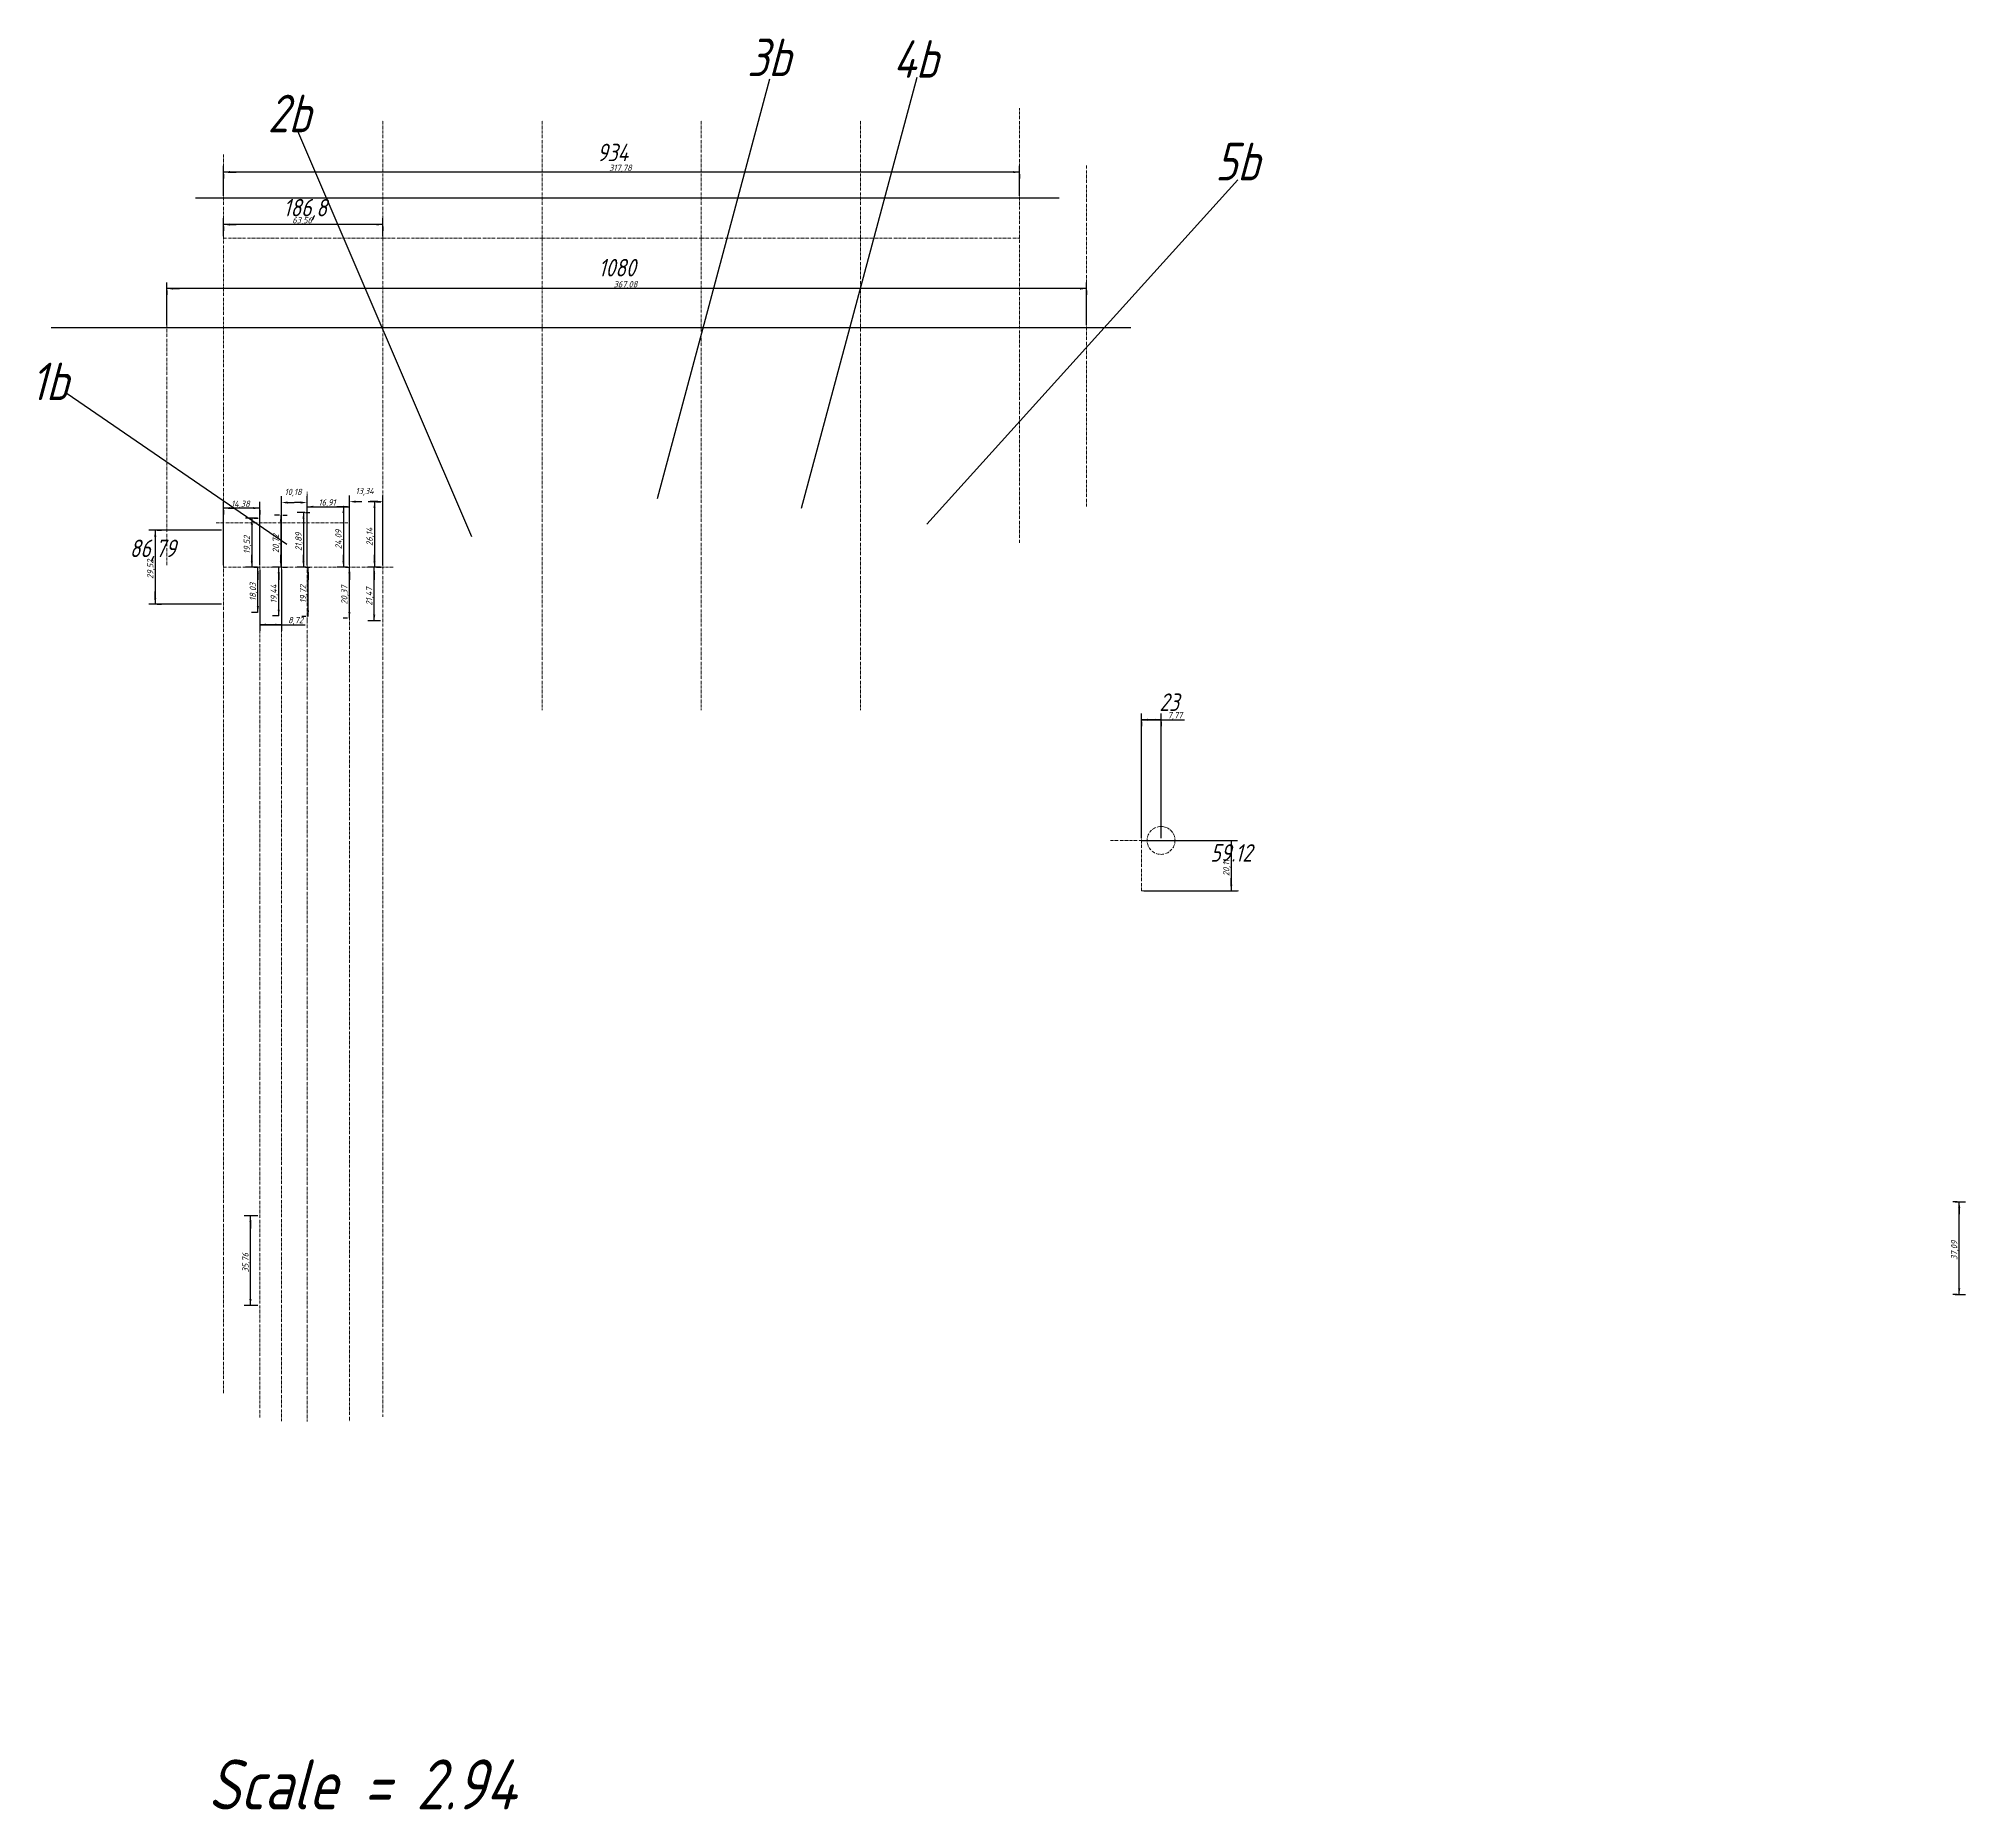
# Model space of a CAD drawing. Extents: x -48 to 721, y -31 to 676.
import ezdxf

# ---------------------------------------------------------------- set-up
doc = ezdxf.new("R2010")
doc.units = 0
doc.linetypes.add('ISO dash dot', pattern=[1.8, 1.2, -0.3, 0, -0.3])
doc.layers.get('0').update_dxf_attribs({"color": 20, "linetype": 'CONTINUOUS'})
doc.layers.get('DEFPOINTS').update_dxf_attribs({"linetype": 'CONTINUOUS'})
doc.layers.add('Слой1', color=140, linetype='ISO dash dot', lineweight=20)
doc.layers.add('Слой2', color=80, linetype='CONTINUOUS', lineweight=30)
doc.styles.add('GOST', font='GOST.ttf', dxfattribs={"oblique": 15})
doc.dimstyles.new('GOST', dxfattribs={"dimtxt": 2.5, "dimasz": 2.5, "dimexe": 2.5, "dimexo": 0.868, "dimgap": 0.1, "dimtad": 1, "dimzin": 0, "dimdsep": 46, "dimtxsty": 'GOST', "dimcen": 0.09, "dimadec": 0, "dimazin": 0, "dimtfac": 1, "dimtdec": 4, "dimtofl": 0, "dimtmove": 0, "dimatfit": 3, "dimfxl": 1, "dimtolj": 1, "dimtzin": 0, "dimlwd": -1, "dimlwe": -1, "dimarcsym": 0})

# ---------------------------------------------------------------- blocks, each defined once
blk = doc.blocks.new('_CLOSEDFILLED')
at = {"color": 0, "lineweight": -2}
blk.add_line((-1, 0), (-2, 0), dxfattribs=at)
blk.add_solid([(-1, 0.17), (0, 0), (-1, 0.17), (-1, -0.17)], dxfattribs=at)
blk = doc.blocks.new('sgCLOSEDFILEDLINE')
at = {"color": 0}
blk.add_line((0, -0.33), (0, -1), dxfattribs=at)
blk = doc.blocks.new('*D4')
at = {"color": 0}
for p, q in [((2.98, 561.49), (2.98, 578.62)), ((370.06, 561.49), (370.06, 578.62)), ((370.06, 576.12), (2.98, 576.12)), ((2.98, 576.12), (2.98, 576.12))]:
    blk.add_line(p, q, dxfattribs=at)
at = {"layer": 'DEFPOINTS', "color": 0}
for p in [(2.98, 560.62), (370.06, 560.62)]:
    blk.add_point(p, dxfattribs=at)
at = {"color": 0, "xscale": 2.5, "yscale": 2.5, "zscale": 2.5, "rotation": 180}
blk.add_blockref('_CLOSEDFILLED', (2.98, 576.12), dxfattribs=at)
at = {"color": 0, "xscale": 2.5, "yscale": 2.5, "zscale": 2.5}
for name, p in [('sgCLOSEDFILEDLINE', (2.98, 576.12)), ('_CLOSEDFILLED', (370.06, 576.12)), ('sgCLOSEDFILEDLINE', (370.06, 576.12))]:
    blk.add_blockref(name, p, dxfattribs=at)
at = {"color": 0, "style": 'GOST', "oblique": 15}
blk.add_text('367,08', height=2.5, dxfattribs=at).set_placement((181.31, 576.61))
blk = doc.blocks.new('*D6')
at = {"color": 0}
for p, q in [((25.63, 613.21), (25.63, 625.14)), ((343.4, 613.21), (343.4, 625.14)), ((343.4, 622.64), (25.63, 622.64)), ((25.63, 622.64), (25.63, 622.64))]:
    blk.add_line(p, q, dxfattribs=at)
at = {"layer": 'DEFPOINTS', "color": 0}
for p in [(25.63, 612.34), (343.4, 612.34)]:
    blk.add_point(p, dxfattribs=at)
at = {"color": 0, "xscale": 2.5, "yscale": 2.5, "zscale": 2.5, "rotation": 180}
blk.add_blockref('_CLOSEDFILLED', (25.63, 622.64), dxfattribs=at)
at = {"color": 0, "xscale": 2.5, "yscale": 2.5, "zscale": 2.5}
for name, p in [('sgCLOSEDFILEDLINE', (25.63, 622.64)), ('_CLOSEDFILLED', (343.4, 622.64)), ('sgCLOSEDFILEDLINE', (343.4, 622.64))]:
    blk.add_blockref(name, p, dxfattribs=at)
at = {"color": 0, "style": 'GOST', "oblique": 15}
blk.add_text('317,78', height=2.5, dxfattribs=at).set_placement((179.56, 623.13))
blk = doc.blocks.new('*D8')
at = {"color": 0}
for p, q in [((25.63, 597.1), (25.63, 604.2)), ((89.19, 601.7), (25.63, 601.7)), ((25.63, 601.7), (25.63, 601.7)), ((89.19, 597.1), (89.19, 604.2))]:
    blk.add_line(p, q, dxfattribs=at)
at = {"layer": 'DEFPOINTS', "color": 0}
for p in [(25.63, 596.23), (89.19, 596.23)]:
    blk.add_point(p, dxfattribs=at)
at = {"color": 0, "xscale": 2.5, "yscale": 2.5, "zscale": 2.5, "rotation": 180}
blk.add_blockref('_CLOSEDFILLED', (25.63, 601.7), dxfattribs=at)
at = {"color": 0, "xscale": 2.5, "yscale": 2.5, "zscale": 2.5}
for name, p in [('sgCLOSEDFILEDLINE', (25.63, 601.7)), ('_CLOSEDFILLED', (89.19, 601.7)), ('sgCLOSEDFILEDLINE', (89.19, 601.7))]:
    blk.add_blockref(name, p, dxfattribs=at)
at = {"color": 0, "style": 'GOST', "oblique": 15}
blk.add_text('63,56', height=2.5, dxfattribs=at).set_placement((53.07, 602.2))
blk = doc.blocks.new('*D9')
at = {"color": 0}
for p, q in [((24.78, 479.62), (-4.16, 479.62)), ((-1.66, 479.62), (-1.66, 450.1)), ((24.78, 450.1), (-4.16, 450.1)), ((-1.66, 450.1), (-1.66, 450.1))]:
    blk.add_line(p, q, dxfattribs=at)
at = {"layer": 'DEFPOINTS', "color": 0}
for p in [(25.65, 479.62), (25.65, 450.1)]:
    blk.add_point(p, dxfattribs=at)
at = {"color": 0, "xscale": 2.5, "yscale": 2.5, "zscale": 2.5}
for name, p, rotation in [('_CLOSEDFILLED', (-1.66, 479.62), 90), ('sgCLOSEDFILEDLINE', (-1.66, 479.62), 90), ('_CLOSEDFILLED', (-1.66, 450.1), -90), ('sgCLOSEDFILEDLINE', (-1.66, 450.1), 90)]:
    blk.add_blockref(name, p, dxfattribs=dict(at, rotation=rotation))
at = {"color": 0, "style": 'GOST', "oblique": 15}
blk.add_text('29,52', height=2.5, rotation=90, dxfattribs=at).set_placement((-2.41, 460.16))
blk = doc.blocks.new('*D11')
at = {"color": 0}
for p, q in [((25.65, 465.73), (25.65, 490.96)), ((40.04, 488.46), (25.65, 488.46)), ((25.65, 488.46), (25.65, 488.46)), ((40.04, 465.73), (40.04, 490.96))]:
    blk.add_line(p, q, dxfattribs=at)
at = {"layer": 'DEFPOINTS', "color": 0}
for p in [(25.65, 464.86), (40.04, 464.86)]:
    blk.add_point(p, dxfattribs=at)
at = {"color": 0, "xscale": 2.5, "yscale": 2.5, "zscale": 2.5, "rotation": 180}
blk.add_blockref('_CLOSEDFILLED', (25.65, 488.46), dxfattribs=at)
at = {"color": 0, "xscale": 2.5, "yscale": 2.5, "zscale": 2.5}
for name, p in [('sgCLOSEDFILEDLINE', (25.65, 488.46)), ('_CLOSEDFILLED', (40.04, 488.46)), ('sgCLOSEDFILEDLINE', (40.04, 488.46))]:
    blk.add_blockref(name, p, dxfattribs=at)
at = {"color": 0, "style": 'GOST', "oblique": 15}
blk.add_text('14,38', height=2.5, dxfattribs=at).set_placement((28.63, 488.95))
blk = doc.blocks.new('*D12')
at = {"color": 0}
for p, q in [((39.17, 484.38), (34.41, 484.38)), ((36.91, 484.38), (36.91, 464.86)), ((39.17, 464.86), (34.41, 464.86)), ((36.91, 464.86), (36.91, 464.86))]:
    blk.add_line(p, q, dxfattribs=at)
at = {"layer": 'DEFPOINTS', "color": 0}
for p in [(40.04, 484.38), (40.04, 464.86)]:
    blk.add_point(p, dxfattribs=at)
at = {"color": 0, "xscale": 2.5, "yscale": 2.5, "zscale": 2.5}
for name, p, rotation in [('_CLOSEDFILLED', (36.91, 484.38), 90), ('sgCLOSEDFILEDLINE', (36.91, 484.38), 90), ('_CLOSEDFILLED', (36.91, 464.86), -90), ('sgCLOSEDFILEDLINE', (36.91, 464.86), 90)]:
    blk.add_blockref(name, p, dxfattribs=dict(at, rotation=rotation))
at = {"color": 0, "style": 'GOST', "oblique": 15}
blk.add_text('19,52', height=2.5, rotation=90, dxfattribs=at).set_placement((36.16, 470.17))
blk = doc.blocks.new('*D14')
at = {"color": 0}
for p, q in [((39.17, 464.86), (36.81, 464.86)), ((39.31, 446.83), (39.31, 464.86)), ((39.31, 464.86), (39.31, 464.86)), ((39.17, 446.83), (36.81, 446.83))]:
    blk.add_line(p, q, dxfattribs=at)
at = {"layer": 'DEFPOINTS', "color": 0}
for p in [(40.04, 464.86), (40.04, 446.83)]:
    blk.add_point(p, dxfattribs=at)
at = {"color": 0, "xscale": 2.5, "yscale": 2.5, "zscale": 2.5}
for name, p, rotation in [('sgCLOSEDFILEDLINE', (39.31, 464.86), 270), ('_CLOSEDFILLED', (39.31, 464.86), 90), ('sgCLOSEDFILEDLINE', (39.31, 446.83), 270), ('_CLOSEDFILLED', (39.31, 446.83), 270)]:
    blk.add_blockref(name, p, dxfattribs=dict(at, rotation=rotation))
at = {"color": 0, "style": 'GOST', "oblique": 15}
blk.add_text('18,03', height=2.5, rotation=90, dxfattribs=at).set_placement((38.56, 451.4))
blk = doc.blocks.new('*D15')
at = {"color": 0}
for p, q in [((39.31, 205.82), (33.85, 205.82)), ((36.35, 170.07), (36.35, 205.82)), ((36.35, 205.82), (36.35, 205.82)), ((39.31, 170.07), (33.85, 170.07))]:
    blk.add_line(p, q, dxfattribs=at)
at = {"layer": 'DEFPOINTS', "color": 0}
for p in [(40.18, 205.82), (40.18, 170.07)]:
    blk.add_point(p, dxfattribs=at)
at = {"color": 0, "xscale": 2.5, "yscale": 2.5, "zscale": 2.5}
for name, p, rotation in [('sgCLOSEDFILEDLINE', (36.35, 205.82), 270), ('_CLOSEDFILLED', (36.35, 205.82), 90), ('sgCLOSEDFILEDLINE', (36.35, 170.07), 270), ('_CLOSEDFILLED', (36.35, 170.07), 270)]:
    blk.add_blockref(name, p, dxfattribs=dict(at, rotation=rotation))
at = {"color": 0, "style": 'GOST', "oblique": 15}
blk.add_text('35,76', height=2.5, rotation=90, dxfattribs=at).set_placement((35.59, 183.25))
blk = doc.blocks.new('*D23')
at = {"color": 0}
for p, q in [((392.99, 355.76), (430.4, 355.76)), ((427.9, 355.76), (427.9, 335.64)), ((392.99, 335.64), (430.4, 335.64)), ((427.9, 335.64), (427.9, 335.64))]:
    blk.add_line(p, q, dxfattribs=at)
at = {"layer": 'DEFPOINTS', "color": 0}
for p in [(392.12, 355.76), (392.12, 335.64)]:
    blk.add_point(p, dxfattribs=at)
at = {"color": 0, "xscale": 2.5, "yscale": 2.5, "zscale": 2.5}
for name, p, rotation in [('_CLOSEDFILLED', (427.9, 355.76), 90), ('sgCLOSEDFILEDLINE', (427.9, 355.76), 90), ('_CLOSEDFILLED', (427.9, 335.64), -90), ('sgCLOSEDFILEDLINE', (427.9, 335.64), 90)]:
    blk.add_blockref(name, p, dxfattribs=dict(at, rotation=rotation))
at = {"color": 0, "style": 'GOST', "oblique": 15}
blk.add_text('20,11', height=2.5, rotation=90, dxfattribs=at).set_placement((427.14, 341.5))
blk = doc.blocks.new('*D24')
at = {"color": 0}
for p, q in [((392.12, 356.62), (392.12, 406.42)), ((399.89, 403.92), (392.12, 403.92)), ((392.12, 403.92), (399.89, 403.92)), ((399.89, 356.62), (399.89, 406.42)), ((399.89, 403.92), (409.28, 403.92))]:
    blk.add_line(p, q, dxfattribs=at)
at = {"layer": 'DEFPOINTS', "color": 0}
for p in [(392.12, 355.76), (399.89, 355.76)]:
    blk.add_point(p, dxfattribs=at)
at = {"color": 0, "xscale": 2.5, "yscale": 2.5, "zscale": 2.5, "rotation": 180}
blk.add_blockref('_CLOSEDFILLED', (392.12, 403.92), dxfattribs=at)
at = {"color": 0, "xscale": 2.5, "yscale": 2.5, "zscale": 2.5}
for name, p in [('sgCLOSEDFILEDLINE', (392.12, 403.92)), ('_CLOSEDFILLED', (399.89, 403.92)), ('sgCLOSEDFILEDLINE', (399.89, 403.92))]:
    blk.add_blockref(name, p, dxfattribs=at)
at = {"color": 0, "style": 'GOST', "oblique": 15}
blk.add_text('7,77', height=2.5, dxfattribs=at).set_placement((402.49, 404.51))
blk = doc.blocks.new('*D16')
at = {"color": 0}
for p, q in [((40.04, 463.99), (40.04, 439.4)), ((48.75, 463.99), (48.75, 439.4)), ((48.75, 441.9), (40.04, 441.9)), ((40.04, 441.9), (48.75, 441.9)), ((48.75, 441.9), (58.14, 441.9))]:
    blk.add_line(p, q, dxfattribs=at)
at = {"layer": 'DEFPOINTS', "color": 0}
for p in [(40.04, 464.86), (48.75, 464.86)]:
    blk.add_point(p, dxfattribs=at)
at = {"color": 0, "xscale": 2.5, "yscale": 2.5, "zscale": 2.5, "rotation": 180}
blk.add_blockref('_CLOSEDFILLED', (40.04, 441.9), dxfattribs=at)
at = {"color": 0, "xscale": 2.5, "yscale": 2.5, "zscale": 2.5}
for name, p in [('sgCLOSEDFILEDLINE', (40.04, 441.9)), ('_CLOSEDFILLED', (48.75, 441.9)), ('sgCLOSEDFILEDLINE', (48.75, 441.9))]:
    blk.add_blockref(name, p, dxfattribs=at)
at = {"color": 0, "style": 'GOST', "oblique": 15}
blk.add_text('8,72', height=2.5, dxfattribs=at).set_placement((51.35, 442.49))
blk = doc.blocks.new('*D28')
at = {"color": 0}
for p, q in [((47.89, 485.58), (45.98, 485.58)), ((48.48, 485.58), (48.48, 464.86)), ((47.89, 464.86), (45.98, 464.86)), ((48.48, 464.86), (48.48, 464.86))]:
    blk.add_line(p, q, dxfattribs=at)
at = {"layer": 'DEFPOINTS', "color": 0}
for p in [(48.75, 485.58), (48.75, 464.86)]:
    blk.add_point(p, dxfattribs=at)
at = {"color": 0, "xscale": 2.5, "yscale": 2.5, "zscale": 2.5}
for name, p, rotation in [('_CLOSEDFILLED', (48.48, 485.58), 90), ('sgCLOSEDFILEDLINE', (48.48, 485.58), 90), ('_CLOSEDFILLED', (48.48, 464.86), -90), ('sgCLOSEDFILEDLINE', (48.48, 464.86), 90)]:
    blk.add_blockref(name, p, dxfattribs=dict(at, rotation=rotation))
at = {"color": 0, "style": 'GOST', "oblique": 15}
blk.add_text('20,72', height=2.5, rotation=90, dxfattribs=at).set_placement((47.73, 470.53))
blk = doc.blocks.new('*D29')
at = {"color": 0}
for p, q in [((47.62, 464.86), (45.13, 464.86)), ((47.63, 445.42), (47.63, 464.86)), ((47.63, 464.86), (47.63, 464.86)), ((47.62, 445.42), (45.13, 445.42))]:
    blk.add_line(p, q, dxfattribs=at)
at = {"layer": 'DEFPOINTS', "color": 0}
for p in [(48.48, 464.86), (48.48, 445.42)]:
    blk.add_point(p, dxfattribs=at)
at = {"color": 0, "xscale": 2.5, "yscale": 2.5, "zscale": 2.5}
for name, p, rotation in [('sgCLOSEDFILEDLINE', (47.63, 464.86), 270), ('_CLOSEDFILLED', (47.63, 464.86), 90), ('_CLOSEDFILLED', (47.63, 445.42), 270), ('sgCLOSEDFILEDLINE', (47.63, 445.42), 270)]:
    blk.add_blockref(name, p, dxfattribs=dict(at, rotation=rotation))
at = {"color": 0, "style": 'GOST', "oblique": 15}
blk.add_text('19,44', height=2.5, rotation=90, dxfattribs=at).set_placement((46.88, 450.44))
blk = doc.blocks.new('*D31')
at = {"color": 0}
for p, q in [((716.83, 211.48), (720.99, 211.48)), ((718.49, 174.4), (718.49, 211.48)), ((718.49, 211.48), (718.49, 211.48)), ((716.83, 174.4), (720.99, 174.4))]:
    blk.add_line(p, q, dxfattribs=at)
at = {"layer": 'DEFPOINTS', "color": 0}
for p in [(715.96, 211.48), (715.96, 174.4)]:
    blk.add_point(p, dxfattribs=at)
at = {"color": 0, "xscale": 2.5, "yscale": 2.5, "zscale": 2.5}
for name, p, rotation in [('sgCLOSEDFILEDLINE', (718.49, 211.48), 270), ('_CLOSEDFILLED', (718.49, 211.48), 90), ('_CLOSEDFILLED', (718.49, 174.4), 270), ('sgCLOSEDFILEDLINE', (718.49, 174.4), 270)]:
    blk.add_blockref(name, p, dxfattribs=dict(at, rotation=rotation))
at = {"color": 0, "style": 'GOST', "oblique": 15}
blk.add_text('37,09', height=2.5, rotation=90, dxfattribs=at).set_placement((717.74, 188.24))
blk = doc.blocks.new('*D32')
at = {"color": 0}
for p, q in [((58.07, 486.75), (55.03, 486.75)), ((57.53, 486.75), (57.53, 464.86)), ((58.07, 464.86), (55.03, 464.86)), ((57.53, 464.86), (57.53, 464.86))]:
    blk.add_line(p, q, dxfattribs=at)
at = {"layer": 'DEFPOINTS', "color": 0}
for p in [(58.93, 486.75), (58.93, 464.86)]:
    blk.add_point(p, dxfattribs=at)
at = {"color": 0, "xscale": 2.5, "yscale": 2.5, "zscale": 2.5}
for name, p, rotation in [('_CLOSEDFILLED', (57.53, 486.75), 90), ('sgCLOSEDFILEDLINE', (57.53, 486.75), 90), ('_CLOSEDFILLED', (57.53, 464.86), -90), ('sgCLOSEDFILEDLINE', (57.53, 464.86), 90)]:
    blk.add_blockref(name, p, dxfattribs=dict(at, rotation=rotation))
at = {"color": 0, "style": 'GOST', "oblique": 15}
blk.add_text('21,89', height=2.5, rotation=90, dxfattribs=at).set_placement((56.78, 471.36))
blk = doc.blocks.new('*D33')
at = {"color": 0}
for p, q in [((58.07, 464.86), (56.84, 464.86)), ((59.34, 445.14), (59.34, 464.86)), ((59.34, 464.86), (59.34, 464.86)), ((58.07, 445.14), (56.84, 445.14))]:
    blk.add_line(p, q, dxfattribs=at)
at = {"layer": 'DEFPOINTS', "color": 0}
for p in [(58.93, 464.86), (58.93, 445.14)]:
    blk.add_point(p, dxfattribs=at)
at = {"color": 0, "xscale": 2.5, "yscale": 2.5, "zscale": 2.5}
for name, p, rotation in [('sgCLOSEDFILEDLINE', (59.34, 464.86), 270), ('_CLOSEDFILLED', (59.34, 464.86), 90), ('_CLOSEDFILLED', (59.34, 445.14), 270), ('sgCLOSEDFILEDLINE', (59.34, 445.14), 270)]:
    blk.add_blockref(name, p, dxfattribs=dict(at, rotation=rotation))
at = {"color": 0, "style": 'GOST', "oblique": 15}
blk.add_text('19,72', height=2.5, rotation=90, dxfattribs=at).set_placement((58.58, 450.55))
blk = doc.blocks.new('*D34')
at = {"color": 0}
for p, q in [((75.07, 488.95), (70.98, 488.95)), ((73.48, 488.95), (73.48, 464.86)), ((75.07, 464.86), (70.98, 464.86)), ((73.48, 464.86), (73.48, 464.86))]:
    blk.add_line(p, q, dxfattribs=at)
at = {"layer": 'DEFPOINTS', "color": 0}
for p in [(75.94, 488.95), (75.94, 464.86)]:
    blk.add_point(p, dxfattribs=at)
at = {"color": 0, "xscale": 2.5, "yscale": 2.5, "zscale": 2.5}
for name, p, rotation in [('_CLOSEDFILLED', (73.48, 488.95), 90), ('sgCLOSEDFILEDLINE', (73.48, 488.95), 90), ('_CLOSEDFILLED', (73.48, 464.86), -90), ('sgCLOSEDFILEDLINE', (73.48, 464.86), 90)]:
    blk.add_blockref(name, p, dxfattribs=dict(at, rotation=rotation))
at = {"color": 0, "style": 'GOST', "oblique": 15}
blk.add_text('24,09', height=2.5, rotation=90, dxfattribs=at).set_placement((72.73, 472.08))
blk = doc.blocks.new('*D35')
at = {"color": 0}
for p, q in [((75.12, 464.86), (73.35, 464.86)), ((75.85, 444.49), (75.85, 464.86)), ((75.85, 464.86), (75.85, 464.86)), ((75.12, 444.49), (73.35, 444.49))]:
    blk.add_line(p, q, dxfattribs=at)
at = {"layer": 'DEFPOINTS', "color": 0}
for p in [(75.98, 464.86), (75.98, 444.49)]:
    blk.add_point(p, dxfattribs=at)
at = {"color": 0, "xscale": 2.5, "yscale": 2.5, "zscale": 2.5}
for name, p, rotation in [('sgCLOSEDFILEDLINE', (75.85, 464.86), 270), ('_CLOSEDFILLED', (75.85, 464.86), 90), ('_CLOSEDFILLED', (75.85, 444.49), 270), ('sgCLOSEDFILEDLINE', (75.85, 444.49), 270)]:
    blk.add_blockref(name, p, dxfattribs=dict(at, rotation=rotation))
at = {"color": 0, "style": 'GOST', "oblique": 15}
blk.add_text('20,37', height=2.5, rotation=90, dxfattribs=at).set_placement((75.09, 449.98))
blk = doc.blocks.new('*D36')
at = {"color": 0}
for p, q in [((58.93, 465.73), (58.93, 491.49)), ((58.93, 488.99), (75.84, 488.99)), ((75.85, 465.73), (75.84, 491.49)), ((75.84, 488.99), (75.84, 488.99))]:
    blk.add_line(p, q, dxfattribs=at)
at = {"layer": 'DEFPOINTS', "color": 0}
for p in [(58.93, 464.86), (75.85, 464.86)]:
    blk.add_point(p, dxfattribs=at)
at = {"color": 0, "xscale": 2.5, "yscale": 2.5, "zscale": 2.5}
for name, p, rotation in [('sgCLOSEDFILEDLINE', (58.93, 488.99), 180.005955986783), ('_CLOSEDFILLED', (58.93, 488.99), 180.005955986783), ('_CLOSEDFILLED', (75.84, 488.99), 0.0059559867828865), ('sgCLOSEDFILEDLINE', (75.84, 488.99), 180.005955986783)]:
    blk.add_blockref(name, p, dxfattribs=dict(at, rotation=rotation))
at = {"color": 0, "style": 'GOST', "oblique": 15}
blk.add_text('16,91', height=2.5, rotation=0.00596, dxfattribs=at).set_placement((63.55, 489.48))
blk = doc.blocks.new('*D38')
at = {"color": 0}
for p, q in [((75.85, 465.73), (75.85, 493.54)), ((89.19, 465.73), (89.19, 493.54)), ((75.85, 491.04), (75.85, 491.04)), ((89.19, 491.04), (89.19, 491.04))]:
    blk.add_line(p, q, dxfattribs=at)
at = {"layer": 'DEFPOINTS', "color": 0}
for p in [(75.85, 464.86), (89.19, 464.86)]:
    blk.add_point(p, dxfattribs=at)
at = {"color": 0, "xscale": 2.5, "yscale": 2.5, "zscale": 2.5}
for name, p, rotation in [('sgCLOSEDFILEDLINE', (75.85, 491.04), 179.992448019872), ('sgCLOSEDFILEDLINE', (89.19, 491.04), 179.992448019872), ('_CLOSEDFILLED', (75.85, 491.04), 179.992448019872), ('_CLOSEDFILLED', (89.19, 491.04), -0.00755198012787933)]:
    blk.add_blockref(name, p, dxfattribs=dict(at, rotation=rotation))
at = {"color": 0, "style": 'GOST', "oblique": 15}
blk.add_text('13,34', height=2.5, rotation=359.99246, dxfattribs=at).set_placement((78.31, 494.03))
blk = doc.blocks.new('*D39')
at = {"color": 0}
for p, q in [((88.32, 491), (83.38, 491)), ((85.88, 491), (85.88, 464.86)), ((88.32, 464.86), (83.38, 464.86)), ((85.88, 464.86), (85.88, 464.86))]:
    blk.add_line(p, q, dxfattribs=at)
at = {"layer": 'DEFPOINTS', "color": 0}
for p in [(89.19, 491), (89.19, 464.86)]:
    blk.add_point(p, dxfattribs=at)
at = {"color": 0, "xscale": 2.5, "yscale": 2.5, "zscale": 2.5}
for name, p, rotation in [('_CLOSEDFILLED', (85.88, 491), 90), ('sgCLOSEDFILEDLINE', (85.88, 491), 90), ('_CLOSEDFILLED', (85.88, 464.86), -90), ('sgCLOSEDFILEDLINE', (85.88, 464.86), 90)]:
    blk.add_blockref(name, p, dxfattribs=dict(at, rotation=rotation))
at = {"color": 0, "style": 'GOST', "oblique": 15}
blk.add_text('26,14', height=2.5, rotation=90, dxfattribs=at).set_placement((85.13, 473.36))
blk = doc.blocks.new('*D41')
at = {"color": 0}
for p, q in [((88.32, 464.86), (83.25, 464.86)), ((85.75, 443.39), (85.75, 464.86)), ((85.75, 464.86), (85.75, 464.86)), ((88.32, 443.39), (83.25, 443.39))]:
    blk.add_line(p, q, dxfattribs=at)
at = {"layer": 'DEFPOINTS', "color": 0}
for p in [(89.19, 464.86), (89.19, 443.39)]:
    blk.add_point(p, dxfattribs=at)
at = {"color": 0, "xscale": 2.5, "yscale": 2.5, "zscale": 2.5}
for name, p, rotation in [('sgCLOSEDFILEDLINE', (85.75, 464.86), 270), ('_CLOSEDFILLED', (85.75, 464.86), 90), ('_CLOSEDFILLED', (85.75, 443.39), 270), ('sgCLOSEDFILEDLINE', (85.75, 443.39), 270)]:
    blk.add_blockref(name, p, dxfattribs=dict(at, rotation=rotation))
at = {"color": 0, "style": 'GOST', "oblique": 15}
blk.add_text('21,47', height=2.5, rotation=90, dxfattribs=at).set_placement((84.99, 449.55))
blk = doc.blocks.new('*D42')
at = {"color": 0}
for p, q in [((48.75, 465.73), (48.75, 493.18)), ((58.93, 465.73), (58.93, 493.18)), ((48.75, 490.68), (48.75, 490.68)), ((58.93, 490.68), (58.93, 490.68))]:
    blk.add_line(p, q, dxfattribs=at)
at = {"layer": 'DEFPOINTS', "color": 0}
for p in [(48.75, 464.86), (58.93, 464.86)]:
    blk.add_point(p, dxfattribs=at)
at = {"color": 0, "xscale": 2.5, "yscale": 2.5, "zscale": 2.5, "rotation": 180}
for name, p in [('sgCLOSEDFILEDLINE', (48.75, 490.68)), ('sgCLOSEDFILEDLINE', (58.93, 490.68)), ('_CLOSEDFILLED', (48.75, 490.68))]:
    blk.add_blockref(name, p, dxfattribs=at)
at = {"color": 0, "xscale": 2.5, "yscale": 2.5, "zscale": 2.5}
blk.add_blockref('_CLOSEDFILLED', (58.93, 490.68), dxfattribs=at)
at = {"color": 0, "style": 'GOST', "oblique": 15}
blk.add_text('10,18', height=2.5, dxfattribs=at).set_placement((50.01, 493.67))

msp = doc.modelspace()

# ---------------------------------------------------------------- linework, layer by layer
for p, q in [((14.421, 612.34), (359.252, 612.34)), ((-43.197, 560.623), (387.845, 560.623)), ((392.12, 355.755), (399.886, 355.755))]:
    msp.add_line(p, q)
at = {"layer": 'Слой1'}
for p, q in [((343.405, 474.641), (343.405, 648.151)), ((89.185, 596.229), (89.185, 643.68)), ((152.741, 596.229), (152.741, 643.68)), ((216.297, 596.229), (216.297, 643.68)), ((279.853, 596.229), (279.853, 643.68)), ((25.629, 596.229), (25.629, 629.94)), ((370.06, 489.116), (370.06, 625.332)), ((25.629, 445.887), (25.629, 596.229)), ((25.629, 596.229), (89.185, 596.229)), ((89.185, 596.229), (89.185, 407.747)), ((89.185, 596.229), (152.741, 596.229)), ((152.741, 596.229), (152.741, 407.747)), ((152.741, 596.229), (216.297, 596.229)), ((216.297, 596.229), (216.297, 407.747)), ((216.297, 596.229), (279.853, 596.229)), ((279.853, 596.229), (279.853, 407.747)), ((279.853, 596.229), (343.409, 596.229)), ((2.978, 465.62), (2.978, 570.506)), ((58.934, 443.568), (58.934, 494.901)), ((48.754, 440.37), (48.754, 490.3)), ((75.93, 490.405), (75.93, 123.648)), ((75.168, 482.567), (22.552, 482.567)), ((25.652, 479.62), (25.652, 464.86)), ((40.036, 484.385), (40.036, 443.687)), ((25.652, 464.86), (93.409, 464.86)), ((48.754, 464.86), (48.754, 123.898)), ((25.629, 445.887), (25.629, 134.834)), ((40.036, 443.687), (40.036, 125.308)), ((58.934, 443.568), (58.934, 123.73)), ((89.185, 407.747), (89.185, 125.538)), ((392.12, 335.643), (392.12, 373.546)), ((399.886, 355.755), (379.439, 355.755)), ((392.12, 335.643), (430.727, 335.643))]:
    msp.add_line(p, q, dxfattribs=at)
msp.add_circle((399.886, 355.755), 5.57, dxfattribs=at)
at = {"layer": 'Слой2'}
for p, q in [((198.801, 492.254), (243.715, 659.879)), ((256.4, 488.414), (302.52, 660.537)), ((124.777, 477.03), (55.242, 639.013)), ((306.32, 482.014), (430.479, 619.613)), ((50.891, 473.92), (-36.763, 534.13))]:
    msp.add_line(p, q, dxfattribs=at)

# ---------------------------------------------------------------- texts
at = {"style": 'GOST', "oblique": 15}
for s, height, p in [('934', 7, (174.748, 626.985)), ('186,8', 7, (49.504, 604.956)), ('1080', 7, (175.274, 580.975)), ('86,79', 7, (-11.828, 468.885)), ('23', 7, (399.202, 407.458)), ('59.12', 7, (419.544, 347.271)), ('Scale = 2.94', 20, (19.434, -31.226))]:
    msp.add_text(s, height=height, dxfattribs=at).set_placement(p)
at = {"layer": 'Слой2', "style": 'GOST', "oblique": 15}
for s, p in [('3b', (234.621, 660.933)), ('4b', (292.86, 660.293)), ('2b', (43.262, 638.533)), ('5b', (421.499, 619.333)), ('1b', (-51.316, 531.529))]:
    msp.add_text(s, height=15, dxfattribs=at).set_placement(p)

# ---------------------------------------------------------------- dimensions: what is measured, and where the dimension line sits
for p1, p2, distance, override, picture in [((25.629, 612.34), (343.405, 612.34), 12.8, {"dimtxt": 2.5, "dimasz": 2.5, "dimexe": 2.5, "dimexo": 0.868, "dimgap": 0.1, "dimtad": 1, "dimtoh": 0, "dimdec": 2, "dimlfac": 1, "dimsah": 1, "dimclrt": 0, "dimtix": 0}, '*D6'), ((25.629, 596.229), (89.185, 596.229), 7.976, {"dimtxt": 2.5, "dimasz": 2.5, "dimexe": 2.5, "dimexo": 0.868, "dimgap": 0.1, "dimtad": 1, "dimtoh": 0, "dimdec": 2, "dimlfac": 1, "dimsah": 1, "dimclrt": 0, "dimtix": 0}, '*D8'), ((2.978, 560.623), (370.06, 560.623), 18, {"dimtxt": 2.5, "dimasz": 2.5, "dimexe": 2.5, "dimexo": 0.868, "dimgap": 0.1, "dimtad": 1, "dimtoh": 0, "dimdec": 2, "dimlfac": 1, "dimsah": 1, "dimclrt": 0, "dimtix": 0}, '*D4'), ((89.185, 464.86), (75.847, 464.862), -28.682, {"dimtxt": 2.5, "dimasz": 2.5, "dimexe": 2.5, "dimexo": 0.868, "dimgap": 0.1, "dimtad": 1, "dimtoh": 0, "dimdec": 2, "dimlfac": 1, "dimsah": 1, "dimclrt": 0, "dimtix": 0}, '*D38'), ((58.934, 464.86), (48.754, 464.86), -28.315, {"dimtxt": 2.5, "dimasz": 2.5, "dimexe": 2.5, "dimexo": 0.868, "dimgap": 0.1, "dimtad": 1, "dimtih": 0, "dimtoh": 0, "dimdec": 2, "dimlfac": 1, "dimsah": 1, "dimclrt": 0, "dimtix": 0}, '*D42'), ((75.847, 464.862), (58.934, 464.86), -26.625, {"dimtxt": 2.5, "dimasz": 2.5, "dimexe": 2.5, "dimexo": 0.868, "dimgap": 0.1, "dimtad": 1, "dimtoh": 0, "dimdec": 2, "dimlfac": 1, "dimsah": 1, "dimclrt": 0, "dimtix": 0}, '*D36'), ((25.652, 464.86), (40.036, 464.86), 26.097, {"dimtxt": 2.5, "dimasz": 2.5, "dimexe": 2.5, "dimexo": 0.868, "dimgap": 0.1, "dimtad": 1, "dimtoh": 0, "dimdec": 2, "dimlfac": 1, "dimsah": 1, "dimclrt": 0, "dimtix": 0}, '*D11'), ((89.185, 464.86), (89.185, 490.999), 5.801, {"dimtxt": 2.5, "dimasz": 2.5, "dimexe": 2.5, "dimexo": 0.868, "dimgap": 0.1, "dimtad": 1, "dimtoh": 0, "dimdec": 2, "dimlfac": 1, "dimsah": 1, "dimclrt": 0, "dimtix": 0}, '*D39'), ((75.935, 464.862), (75.935, 488.949), 4.951, {"dimtxt": 2.5, "dimasz": 2.5, "dimexe": 2.5, "dimexo": 0.868, "dimgap": 0.1, "dimtad": 1, "dimtoh": 0, "dimdec": 2, "dimlfac": 1, "dimsah": 1, "dimclrt": 0, "dimtix": 0}, '*D34'), ((58.934, 464.86), (58.934, 486.753), 3.9, {"dimtxt": 2.5, "dimasz": 2.5, "dimexe": 2.5, "dimexo": 0.868, "dimgap": 0.1, "dimtad": 1, "dimtoh": 0, "dimdec": 2, "dimlfac": 1, "dimsah": 1, "dimclrt": 0, "dimtix": 0}, '*D32'), ((48.754, 464.86), (48.754, 485.584), 2.77, {"dimtxt": 2.5, "dimasz": 2.5, "dimexe": 2.5, "dimexo": 0.868, "dimgap": 0.1, "dimtad": 1, "dimtoh": 0, "dimdec": 2, "dimlfac": 1, "dimsah": 1, "dimclrt": 0, "dimtix": 0}, '*D28'), ((25.652, 450.098), (25.652, 479.62), 29.807, {"dimtxt": 2.5, "dimasz": 2.5, "dimexe": 2.5, "dimexo": 0.868, "dimgap": 0.1, "dimtad": 1, "dimtoh": 0, "dimdec": 2, "dimlfac": 1, "dimsah": 1, "dimclrt": 0, "dimtix": 0}, '*D9'), ((40.0357, 464.8604), (40.0357, 484.3845), 5.6253, {"dimtxt": 2.5, "dimasz": 2.5, "dimexe": 2.5, "dimexo": 0.868, "dimgap": 0.1, "dimtad": 1, "dimtoh": 0, "dimdec": 2, "dimlfac": 1, "dimsah": 1, "dimclrt": 0, "dimtix": 0}, '*D12'), ((75.985, 464.862), (75.985, 444.492), -2.638, {"dimtxt": 2.5, "dimasz": 2.5, "dimexe": 2.5, "dimexo": 0.868, "dimgap": 0.1, "dimtad": 1, "dimtoh": 0, "dimdec": 2, "dimlfac": 1, "dimsah": 1, "dimclrt": 0, "dimtix": 0}, '*D35'), ((40.036, 464.86), (40.036, 446.828), -3.223, {"dimtxt": 2.5, "dimasz": 2.5, "dimexe": 2.5, "dimexo": 0.868, "dimgap": 0.1, "dimtad": 1, "dimtoh": 0, "dimdec": 2, "dimlfac": 1, "dimsah": 1, "dimclrt": 0, "dimtix": 0}, '*D14'), ((40.036, 464.86), (48.754, 464.86), -25.461, {"dimtxt": 2.5, "dimasz": 2.5, "dimexe": 2.5, "dimexo": 0.868, "dimgap": 0.1, "dimtad": 1, "dimtoh": 0, "dimdec": 2, "dimlfac": 1, "dimsah": 1, "dimclrt": 0, "dimtix": 0}, '*D16'), ((48.483, 464.86), (48.483, 445.421), -3.354, {"dimtxt": 2.5, "dimasz": 2.5, "dimexe": 2.5, "dimexo": 0.868, "dimgap": 0.1, "dimtad": 1, "dimtoh": 0, "dimdec": 2, "dimlfac": 1, "dimsah": 1, "dimclrt": 0, "dimtix": 0}, '*D29'), ((58.934, 464.86), (58.934, 445.14), -2.097, {"dimtxt": 2.5, "dimasz": 2.5, "dimexe": 2.5, "dimexo": 0.868, "dimgap": 0.1, "dimtad": 1, "dimtoh": 0, "dimdec": 2, "dimlfac": 1, "dimsah": 1, "dimclrt": 0, "dimtix": 0}, '*D33'), ((89.185, 464.86), (89.185, 443.386), -5.94, {"dimtxt": 2.5, "dimasz": 2.5, "dimexe": 2.5, "dimexo": 0.868, "dimgap": 0.1, "dimtad": 1, "dimtoh": 0, "dimdec": 2, "dimlfac": 1, "dimsah": 1, "dimclrt": 0, "dimtix": 0}, '*D41'), ((392.12, 355.755), (399.886, 355.755), 50.66, {"dimtxt": 2.5, "dimasz": 2.5, "dimexe": 2.5, "dimexo": 0.868, "dimgap": 0.1, "dimtad": 1, "dimtoh": 0, "dimdec": 2, "dimlfac": 1, "dimsah": 1, "dimclrt": 0, "dimtix": 0}, '*D24'), ((392.12, 335.643), (392.12, 355.755), -38.277, {"dimtxt": 2.5, "dimasz": 2.5, "dimexe": 2.5, "dimexo": 0.868, "dimgap": 0.1, "dimtad": 1, "dimtoh": 0, "dimdec": 2, "dimlfac": 1, "dimsah": 1, "dimclrt": 0, "dimtix": 0}, '*D23'), ((715.959, 211.484), (715.959, 174.397), 5.033, {"dimtxt": 2.5, "dimasz": 2.5, "dimexe": 2.5, "dimexo": 0.868, "dimgap": 0.1, "dimtad": 1, "dimtoh": 0, "dimdec": 2, "dimlfac": 1, "dimsah": 1, "dimclrt": 0, "dimtix": 0}, '*D31'), ((40.1814, 205.8235), (40.1814, 170.0681), -6.335, {"dimtxt": 2.5, "dimasz": 2.5, "dimexe": 2.5, "dimexo": 0.868, "dimgap": 0.1, "dimtad": 1, "dimtoh": 0, "dimdec": 2, "dimlfac": 1, "dimsah": 1, "dimclrt": 0, "dimtix": 0}, '*D15')]:
    dim = msp.add_aligned_dim(p1=p1, p2=p2, distance=distance, dimstyle='GOST', override=override)
    dim.commit()
    dim.dimension.update_dxf_attribs({"geometry": picture, "text_midpoint": (0, 0)})

doc.saveas('drawing.dxf')
